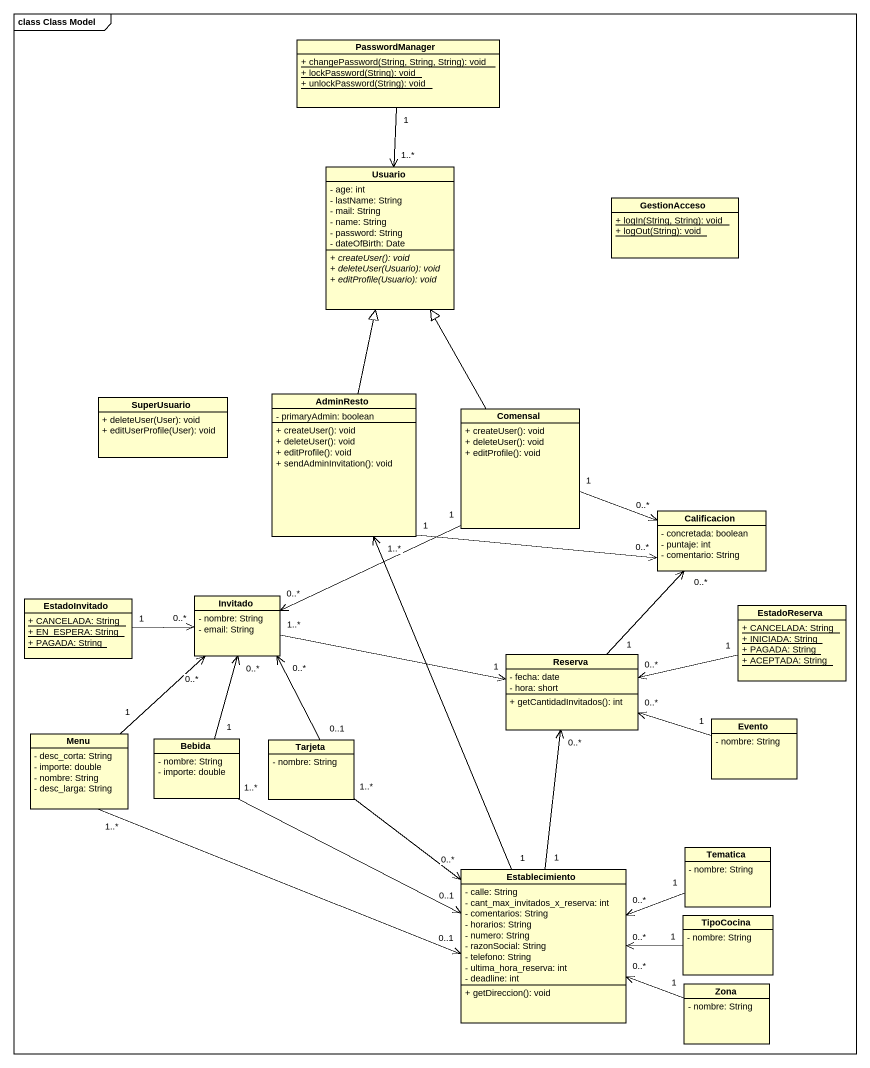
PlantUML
@startuml
mainframe class Class Model
hide circle
hide empty members
skinparam classAttributeIconSize 0
class PasswordManager {
  {static} + changePassword(String, String, String): void
  {static} + lockPassword(String): void
  {static} + unlockPassword(String): void
}
class Usuario {
  - age: int
  - lastName: String
  - mail: String
  - name: String
  - password: String
  - dateOfBirth: Date
  {abstract} + createUser(): void
  {abstract} + deleteUser(Usuario): void
  {abstract} + editProfile(Usuario): void
}
class GestionAcceso {
  {static} + logIn(String, String): void
  {static} + logOut(String): void
}
class AdminResto {
  - primaryAdmin: boolean
  + createUser(): void
  + deleteUser(): void
  + editProfile(): void
  + sendAdminInvitation(): void
}
class SuperUsuario {
  + deleteUser(User): void
  + editUserProfile(User): void
}
class Comensal {
  + createUser(): void
  + deleteUser(): void
  + editProfile(): void
}
class Calificacion {
  - concretada: boolean
  - puntaje: int
  - comentario: String
}
class EstadoInvitado {
  {static} + CANCELADA: String
  {static} + EN_ESPERA: String
  {static} + PAGADA: String
}
class Invitado {
  - nombre: String
  - email: String
}
class EstadoReserva {
  {static} + CANCELADA: String
  {static} + INICIADA: String
  {static} + PAGADA: String
  {static} + ACEPTADA: String
}
class Reserva {
  - fecha: date
  - hora: short
  + getCantidadInvitados(): int
}
class Menu {
  - desc_corta: String
  - importe: double
  - nombre: String
  - desc_larga: String
}
class Bebida {
  - nombre: String
  - importe: double
}
class Tarjeta {
  - nombre: String
}
class Evento {
  - nombre: String
}
class Tematica {
  - nombre: String
}
class Establecimiento {
  - calle: String
  - cant_max_invitados_x_reserva: int
  - comentarios: String
  - horarios: String
  - numero: String
  - razonSocial: String
  - telefono: String
  - ultima_hora_reserva: int
  - deadline: int
  + getDireccion(): void
}
class TipoCocina {
  - nombre: String
}
class Zona {
  - nombre: String
}
PasswordManager "1" --> "1..*" Usuario
AdminResto -up-|> Usuario
AdminResto "1" -right-> "0..*" Calificacion
Comensal -up-|> Usuario
Comensal "1" -right-> "0..*" Calificacion
Comensal "1" -left-> "0..*" Invitado
EstadoInvitado "1" -right-> "0..*" Invitado
Invitado "1..*" -right-> "1" Reserva
EstadoReserva "1" -left-> "0..*" Reserva
Reserva "1" -up-> "0..*" Calificacion
Menu "1" -up-> "0..*" Invitado
Menu "1..*" -right-> "0..1" Establecimiento
Bebida "1" -up-> "0..*" Invitado
Bebida "1..*" -right-> "0..1" Establecimiento
Tarjeta "0..1" -up-> "0..*" Invitado
Tarjeta "1..*" --> "0..*" Establecimiento
Evento "1" -left-> "0..*" Reserva
Tematica "1" -left-> "0..*" Establecimiento
Establecimiento "1" -up-> "1..*" AdminResto
Establecimiento "1" -up-> "0..*" Reserva
TipoCocina "1" -left-> "0..*" Establecimiento
Zona "1" -left-> "0..*" Establecimiento
@enduml
